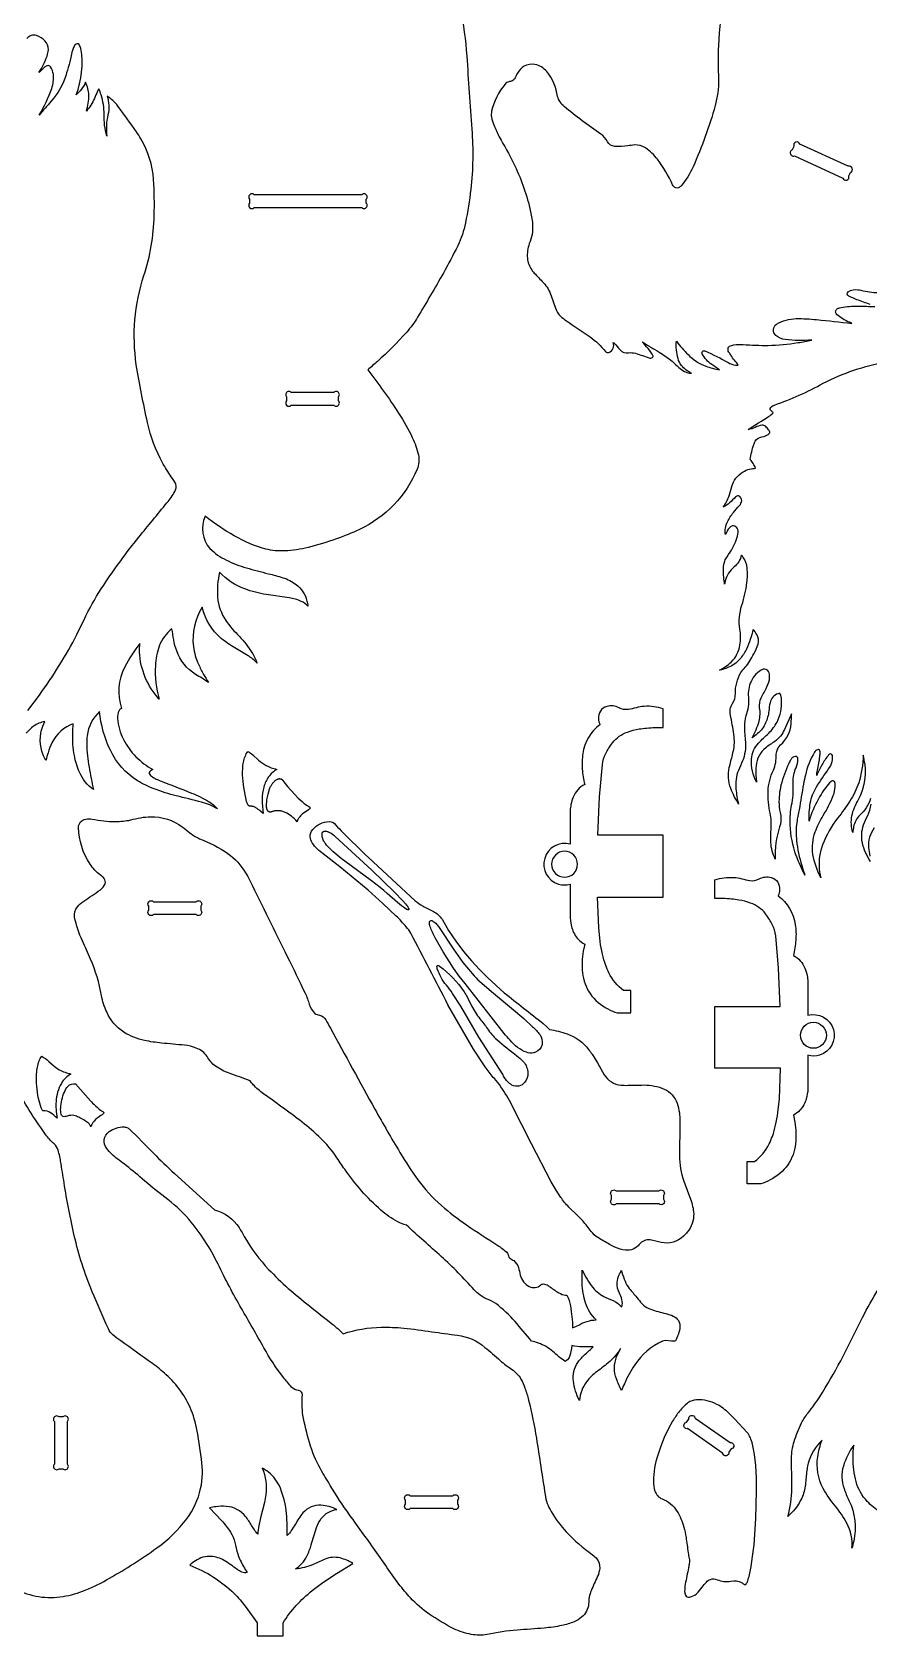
# Model space of a CAD drawing. Extents: x -8 to 102, y -13 to 82.
# Drawn here: x 38.6 to 70.9, y -12.5 to 49.3 of the extents above; entities that cross this region are included whole.
import ezdxf

# ---------------------------------------------------------------- set-up
doc = ezdxf.new("R2010")
doc.units = 0
doc.header["$MEASUREMENT"] = 0
doc.layers.get('0').update_dxf_attribs({"linetype": 'CONTINUOUS'})

msp = doc.modelspace()

# ---------------------------------------------------------------- linework, layer by layer
for points in [[(54.626, 52.056, -0.070329), (55.39, 48.417, 0.000867), (55.585, 45.596, -0.045678), (55.549, 43.281, -0.017739), (55.341, 41.986, -0.063722), (55.043, 41.102, -0.013917), (54.488, 40.047, -0.005028), (53.496, 38.346, -0.037354), (53.073, 37.768, -0.02405), (51.948, 36.641, -0.011954), (51.569, 36.319, -0.020298), (52.764, 34.646, -0.030212), (53.291, 33.708, -0.052109), (53.527, 33.032, -0.150271), (53.477, 32.487, -0.187965), (51.253, 30.161, -0.028023), (50.363, 29.796, -0.02766), (49.273, 29.463, -0.043257), (48.371, 29.331, -0.067309), (47.638, 29.401, -0.060689), (46.425, 29.915, -0.039676), (45.302, 30.667, 0.299532), (45.486, 29.425, 0.087), (46.119, 28.977, 0.045821), (46.891, 28.681, 0.011316), (47.74, 28.453, -0.010703), (48.297, 28.299, -0.074593), (48.81, 28.04, -0.174765), (49.227, 27.4, -0.037408), (49.261, 27.199, 0.113296), (49.007, 27.387, 0.068641), (48.547, 27.522), (47.658, 27.648, -0.047579), (46.826, 27.863, -0.109363), (45.856, 28.506, 0.076069), (45.781, 27.544, 0.12384), (46.094, 26.652, 0.039931), (46.621, 26.033, -0.044461), (47.106, 25.408, -0.048674), (47.304, 24.999, 0.073284), (46.96, 25.288, 0.011531), (46.449, 25.59, -0.042965), (45.918, 25.958, -0.149929), (45.18, 27.161, 0.167713), (44.846, 25.646, 0.073265), (45.046, 24.958, 0.03001), (45.243, 24.569, 0.012807), (45.431, 24.26, 0.010715), (44.933, 24.57, -0.178967), (44.202, 25.479, -0.039776), (44.088, 25.905, -0.013692), (44.02, 26.33, 0.14529), (43.53, 25.662, 0.073676), (43.379, 24.906, 0.090771), (43.53, 23.608, -0.17418), (42.768, 25.432, -0.04076), (42.785, 25.765, 0.046058), (42.203, 24.86, 0.203272), (42.076, 23.256, 0.19202), (41.984, 23.178, 0.154062), (41.917, 22.868, 0.103542), (42.15, 22.063, 0.154317), (43.284, 20.904, 0.083761), (43.162, 20.821, 0.389363), (43.188, 20.675, 0.067936), (43.56, 20.468, -0.001676), (44.778, 19.994, -0.040309), (45.436, 19.667, -0.06865), (45.778, 19.388, 0.061537), (45.161, 19.639, 0.006694), (44.187, 19.885, -0.026967), (43.339, 20.151, -0.041157), (42.691, 20.468, -0.144989), (41.646, 21.641, -0.089004), (41.229, 23.136, 0.178602), (40.751, 22.204, 0.039721), (40.731, 21.875, 0.038641), (40.821, 20.995, 0.00965), (40.995, 20.125, -0.13299), (40.452, 20.795, -0.064005), (40.255, 21.447, -0.05419), (40.193, 22.277, -0.018679), (40.216, 22.664, 0.198126), (39.393, 21.935, 0.041469), (39.241, 21.55, 0.016575), (39.16, 21.249, -0.261117), (39.117, 22.749, 0.11613), (38.681, 22.57, 0.032512), (38.394, 22.301, -0.008994)], [(65.284, 50.794, 0.020828), (65.1, 48.821, 0.022262), (65.102, 47.503, -0.070317), (64.97, 46.505, -0.036845), (64.119, 44.145, -0.068792), (63.655, 43.411, -0.091833), (63.552, 43.334, -0.327512), (63.378, 43.383, -0.072774), (63.332, 43.449, 0.053577), (62.75, 44.435, 0.079339), (62.284, 44.878, 0.152945), (61.865, 44.989, 0.027119), (61.609, 44.953, -0.042613), (61.101, 44.935, -0.250257), (60.813, 45.109, 0.130871), (60.557, 45.41, -0.021834), (59.148, 46.469, -0.141466), (58.892, 46.86, 0.136385), (58.477, 47.82, 0.168818), (58.022, 48.096, 0.167635), (57.601, 48.029, 0.129787), (57.349, 47.762, 0.018982), (57.257, 47.584, -0.151925), (57.134, 47.455, -0.072325), (57.015, 47.43, 0.165154), (56.866, 47.337, 0.109853), (56.347, 46.291, 0.077887), (56.34, 46.063, 0.043691), (56.434, 45.762, 0.031225), (56.645, 45.3, -0.014432), (57.193, 44.291, -0.055078), (57.827, 42.54, -0.025038), (57.92, 42.014, -0.062536), (57.907, 41.53, -0.050482), (57.804, 41.183, 0.100672), (57.727, 40.623, 0.130159), (57.895, 40.172, 0.034671), (57.994, 40.047, 0.004668), (58.349, 39.676, -0.101238), (58.651, 39.171), (58.813, 38.69, 0.118116), (59.008, 38.389, 0.04113), (59.232, 38.206, -0.002898), (60.149, 37.588, -0.073029), (60.737, 37.026, 0.249937), (60.876, 36.986, 0.394335), (61.04, 37.374, -0.131701), (61.082, 37.34, 0.014317), (61.304, 37.083, 0.244911), (61.624, 36.975, -0.095856), (61.894, 36.955, -0.008794), (62.452, 36.769, 0.328193), (62.573, 36.817, 0.18721), (62.574, 36.846, 0.083905), (62.386, 37.134, -0.024261), (62.161, 37.398, 0.013108), (62.816, 36.997, -0.033522), (63.319, 36.644, -0.008892), (63.571, 36.409, 0.060371), (63.788, 36.253, 0.112928), (64.055, 36.188, -0.107204), (63.669, 36.486, -0.105157), (63.542, 36.753, -0.094506), (63.474, 37.416, 0.021477), (63.926, 36.902, 0.116316), (64.617, 36.456, 0.027086), (65.137, 36.312, 0.015978), (64.839, 36.521, -0.11479), (64.474, 36.928, -0.328521), (64.483, 37.026, -0.328521), (64.579, 37.047, -0.024781), (65.477, 36.594, 0.074741), (65.753, 36.497, 0.046363), (65.859, 36.491, 0.076723), (65.711, 36.684, -0.041519), (65.58, 36.882, 0.028656), (65.499, 36.999, -0.222996), (65.479, 37.18, -0.185093), (65.527, 37.229, -0.107614), (65.872, 37.297, -0.024605), (66.05, 37.293, 0.017104), (67.013, 37.257, 0.035818), (68.165, 37.365, 0.01125), (68.694, 37.462, -0.042452), (67.675, 37.48, -0.132414), (67.31, 37.643, -0.488687), (67.34, 38.078, -0.131071), (68.1, 38.291, -0.026969), (68.885, 38.254, -0.001658), (70.241, 38.109, 0.073029), (70.127, 38.157, -0.063077), (69.674, 38.438, -0.401455), (69.647, 38.644, -0.144956), (69.738, 38.696, -0.045014), (69.829, 38.719, -0.055704), (70.476, 38.774, -0.007778), (71.129, 38.755, 0.025224)], [(38.462, 23.183), (38.906, 23.773, 0.039199), (40.351, 26.105, 0.003776), (40.703, 26.832, -0.030703), (41.387, 28.017, -0.02348), (42.74, 29.857, -0.002814), (43.828, 31.186, 0.043735), (44.129, 31.622, 0.187406), (44.171, 31.907, 0.069781), (44.136, 31.986, -0.013916), (43.769, 32.538, -0.012968), (43.658, 32.73, -0.072368), (43.079, 34.281, -0.013019), (42.646, 36.509, -0.116204), (42.941, 39.956, 0.073879), (43.335, 42.265, 0.02178), (43.313, 43.656, 0.113228), (42.822, 45.225, 0.019313), (42.65, 45.5, 0.010285), (41.935, 46.488, 0.049822), (41.741, 46.699, 0.02213), (41.518, 46.881, -0.137475), (41.551, 46.146, 0.09706), (41.513, 45.331, -0.080757), (41.403, 46.173, 0.080103), (41.285, 46.919, 0.016507), (41.204, 47.159, 0.058574), (41.144, 47.058, -0.04715), (40.889, 46.525, -0.039815), (40.719, 46.297, 0.081273), (40.815, 46.917, 0.107299), (40.689, 47.405, -0.101159), (40.323, 46.917, 0.133809), (40.509, 48.708, 0.104396), (40.436, 48.861, 0.4885), (40.29, 48.854, 0.073098), (40.207, 48.706, 0.034147), (40.132, 48.422, -0.030418), (39.884, 47.551, -0.093737), (39.352, 46.663, -0.010797), (39.124, 46.403, 0.011618), (38.9, 46.141, 0.04554), (39.384, 47.17, 0.110313), (39.445, 47.713, 0.102475), (39.339, 48.004, 0.330465), (39.206, 48.042, 0.128215), (39.05, 47.935), (38.974, 47.855, -0.056296), (38.89, 47.786, 0.05712), (39.206, 48.418, 0.063771), (39.253, 48.661, 0.204711), (39.117, 49, 0.1186), (38.8, 49.206, 0.317363), (38.42, 49.09, 0.087814)], [(70.945, 38.837, -0.007767), (70.435, 39.022, -0.01989), (70.123, 39.16, -0.518717), (70.099, 39.328, -0.181117), (70.492, 39.406, -0.03993), (70.681, 39.364, 0.057308), (71.343, 39.295, -0.007512)], [(70.969, 19.779, -0.124901), (70.544, 19.132, 0.151213), (70.31, 18.687, 0.016769), (70.28, 18.472, -0.114421), (70.242, 19.111, -0.083801), (70.504, 19.747, 0.15929), (70.752, 21.1, 0.019004), (70.684, 21.457, -0.069805), (70.507, 20.384, -0.064773), (70.166, 19.686, -0.030115), (69.702, 19.04, 0.065408), (69.112, 17.994, 0.129892), (69.001, 16.939, 0.030012), (69.052, 16.721, -0.077056), (68.744, 17.625, -0.123418), (68.829, 18.493, -0.045076), (69.14, 19.125, 0.03835), (69.527, 19.896, 0.080904), (69.601, 20.244, 0.046424), (69.591, 20.403, 0.454877), (69.487, 20.461, 0.117244), (69.442, 20.437, 0.067086), (69.06, 19.942, 0.050298), (68.663, 19.132, 0.022432), (68.595, 18.903, -0.043024), (68.639, 19.604, -0.095909), (68.88, 20.231, -0.014775), (69.347, 20.921, 0.095136), (69.487, 21.21, 0.10271), (69.491, 21.444, 0.513419), (69.386, 21.49, 0.108189), (69.348, 21.463, 0.058986), (69.091, 21.081, 0.007123), (68.887, 20.669, -0.030098), (68.915, 20.879, 0.027218), (69.011, 21.407, 0.031955), (69.016, 21.587, 0.104008), (68.993, 21.652, 0.362515), (68.919, 21.666, 0.185951), (68.806, 21.571, 0.076365), (68.45, 20.689, 0.015861), (68.378, 20.339, -0.001977), (68.21, 19.351, 0.015389), (68.119, 18.856, 0.065926), (68.112, 18.155, 0.045212), (68.311, 17.197, 0.011293), (68.431, 16.824, -0.037696), (68.048, 17.73, -0.076249), (67.861, 18.914, -0.046831), (67.937, 19.615, 0.059151), (67.979, 20.414, -0.11499), (68.091, 20.966, 0.11346), (68.164, 21.314, 0.422777), (68.056, 21.407, 0.184095), (67.887, 21.278, 0.047833), (67.812, 21.139, 0.0445), (67.51, 20.293, 0.067747), (67.435, 19.569, 0.041714), (67.502, 19.131, -0.119543), (67.457, 18.688, 0.098463), (67.291, 17.441, -0.103072), (67.12, 18.087, -0.047908), (67.133, 18.594, 0.063903), (67.092, 19.211, -0.058323), (67.013, 20.068, -0.102603), (67.219, 20.871, 0.104996), (67.327, 21.489, -0.172123), (67.492, 21.852, 0.195997), (67.899, 22.663, 0.031323), (67.91, 23.049), (67.645, 22.45, -0.130815), (67.279, 21.981, 0.032736), (66.92, 21.739, 0.203222), (66.549, 21.044, 0.053807), (66.544, 20.652, 0.015935), (66.568, 20.416, -0.13736), (66.37, 21.298, -0.172056), (66.648, 21.923, -0.020181), (67.038, 22.3, 0.072041), (67.361, 22.73, 0.123222), (67.533, 23.57, 0.042865), (67.507, 23.753, 0.117466), (67.464, 23.833, 0.157503), (67.394, 23.826, 0.258569), (67.089, 23.473, 0.036353), (67.042, 23.156, -0.065918), (66.919, 22.696, -0.116694), (66.606, 22.287, -0.018207), (66.399, 22.122, 0.060915), (66.667, 22.765, 0.104737), (66.688, 23.283, -0.139951), (66.747, 23.664, -0.003733), (66.968, 24.084, 0.100653), (67.073, 24.463, 0.10935), (67.029, 24.686, 0.367404), (66.82, 24.765, 0.182425), (66.358, 24.297, 0.137594), (66.254, 23.69, -0.119867), (66.155, 22.966, 0.07433), (66.1, 22.569, 0.019104), (66.137, 21.963, -0.114811), (66.03, 21.231, -0.009428), (65.868, 20.867, 0.114985), (65.773, 20.147, 0.044875), (65.874, 19.569, -0.04556), (65.573, 20.174, -0.142518), (65.518, 20.981), (65.545, 21.095, 0.008646), (65.671, 21.597, 0.08794), (65.694, 22.258, 0.011617), (65.56, 23.001, -0.056051), (65.552, 23.227, -0.128471), (65.642, 23.447, 0.144619), (65.752, 23.828, -0.083832), (65.806, 24.242, -0.090654), (65.962, 24.647, -0.038606), (66.13, 24.845, 0.062822), (66.463, 25.363, 0.049924), (66.624, 25.739, 0.204915), (66.581, 26.113, 0.009707), (66.438, 26.305, -0.051643), (66.176, 25.546, -0.059979), (65.919, 25.153, -0.118312), (65.457, 24.834, -0.044354), (65.133, 24.73, 0.066351), (65.591, 25.047, 0.16397), (65.926, 25.702, 0.089667), (65.921, 26.315, -0.109076), (66, 27.241, 0.042554), (66.197, 28.108, 0.05224), (66.207, 28.672, 0.123399), (66.056, 29.083, 0.039353), (65.988, 29.162, -0.148803), (65.704, 28.713, 0.151721), (65.36, 28.172, 0.035855), (65.337, 28.044, -0.032039), (65.29, 28.599, -0.045071), (65.314, 28.855, -0.063773), (65.381, 29.022, -0.011537), (65.603, 29.367, 0.086235), (65.852, 29.981, 0.17793), (65.822, 30.214, 0.420412), (65.579, 30.268, 0.135197), (65.451, 30.132, 0.028909), (65.371, 29.962, -0.165787), (65.448, 30.456, -0.062958), (65.674, 30.81, -0.006001), (65.912, 31.086, 0.140379), (65.998, 31.266, 0.372208), (65.867, 31.451, 0.246926), (65.754, 31.415, -0.024761), (65.528, 31.186, -0.054713), (65.282, 31.02, 0.071732), (65.506, 31.452, 0.01673), (65.609, 31.81, -0.188237), (66.047, 32.376, -0.092681), (66.301, 32.488, 0.004501), (66.528, 32.526, 0.092677), (66.44, 32.697, -0.02303), (66.328, 32.856, -0.043461), (66.459, 33.434, -0.038106), (66.518, 33.567, -0.205067), (66.775, 33.731, 0.148004), (67.086, 33.881, 0.121409), (67.03, 34.003, 0.039175), (66.911, 34.14, 0.195753), (66.783, 34.181, 0.078766), (66.514, 34.097, -0.082002), (66.244, 34.014, -0.002491), (67.035, 34.515, 0.048798), (67.204, 34.654, 0.176881), (67.129, 34.737, -0.146353), (67.09, 34.795, -0.165852), (67.094, 34.825, -0.187032), (67.255, 34.959, 0.044337), (69.141, 35.798, -0.071981), (71.557, 36.627, -0.068852)], [(70.966, 17.35, -0.093331), (70.648, 18.076, -0.133461), (70.694, 18.761, -0.036361), (70.854, 19.126, 0.089274), (70.983, 19.563, 0.071182)], [(71.11, 18.649, 0.191273), (70.891, 17.887, 0.024496), (70.935, 17.564, -0.011113)], [(37.99, -10.704, 0.163797), (39.819, -10.993, 0.060579), (40.679, -10.748, 0.036643), (41.614, -10.285, 0.02738), (43.437, -9.123, 0.073943), (44.589, -7.997, 0.103988), (45.126, -6.835, 0.094715), (45.159, -5.696), (45.013, -4.73, 0.053866), (44.767, -3.806, 0.109598), (43.798, -2.444, 0.030042), (43.269, -2.012, 0.005437), (42.044, -1.14, -0.020872), (41.74, -0.906, -0.096572), (41.567, -0.671, -0.005494), (40.943, 0.762, -0.041725), (40.254, 2.921, -0.018045), (39.861, 4.954, 0.004632), (39.727, 5.791, 0.033701), (39.609, 6.283, 0.138652), (39.416, 6.518, -0.060014), (39.113, 6.868, -0.034838), (37.98, 8.701, -0.003946)], [(71.335, -7.743, -0.047913), (70.84, -7.329, -0.122834), (70.408, -6.563, -0.072289), (70.294, -5.644, -0.020661), (70.315, -5.152, 0.073337), (69.916, -5.962, 0.159938), (69.942, -6.835, 0.030333), (70.132, -7.287, -0.170602), (70.314, -8.862, -0.022436), (70.247, -9.129, 0.143267), (70.052, -8.164, 0.050355), (69.602, -7.503, -0.04682), (69.135, -6.824, -0.16245), (68.929, -5.603, -0.052205), (69.094, -4.962, 0.128398), (68.56, -5.856, 0.030378), (68.516, -6.069, 0.012622), (68.459, -6.607, -0.064556), (68.337, -7.14, -0.090731), (67.929, -7.76, -0.019101), (67.779, -7.91, 0.060814), (67.93, -6.817, 0.017572), (67.928, -6.213, -0.014653), (67.916, -5.672, -0.073747), (68.02, -5.013, -0.039564), (68.303, -4.302, -0.048251), (68.562, -3.909, 0.028294), (69.006, -3.294, 0.021741), (69.813, -1.9), (70.657, -0.229, -0.028625), (71.913, 1.892, -0.049406)]]:
    msp.add_lwpolyline(points, format="xyb")
for points in [[(68.033, 44.568), (69.891, 43.711, 1), (70.126, 43.797), (70.187, 43.93, 1), (70.1, 44.165), (68.242, 45.022, 1), (68.008, 44.936), (67.946, 44.803, 1)], [(47.194, 42.571), (51.34, 42.571, 1), (51.517, 42.748), (51.517, 42.895, 1), (51.34, 43.071), (47.194, 43.071, 1), (47.017, 42.895), (47.017, 42.748, 1)], [(48.62, 34.947), (50.266, 34.947, 1), (50.443, 35.124), (50.443, 35.271, 1), (50.266, 35.447), (48.62, 35.447, 1), (48.443, 35.271), (48.443, 35.124, 1)], [(60.452, 18.364), (60.516, 19.841), (60.621, 21.088, -0.088505), (60.754, 21.522, -0.025013), (60.861, 21.712, -0.022924), (61.013, 21.935, -0.139463), (61.59, 22.347, -0.050567), (62.038, 22.465, -0.018966), (62.327, 22.501, -0.022319), (62.969, 22.526), (62.969, 23.237, 0.098584), (62.237, 23.335, 0.038732), (61.923, 23.284, -0.029406), (61.623, 23.218, -0.164756), (61.263, 23.276, 0.196157), (60.792, 23.334, 0.3648), (60.471, 22.859, 0.077104), (60.524, 22.63, 0.196315), (59.867, 21.513, 0.058993), (59.846, 20.92, 0.03903), (59.94, 20.324, 0.181595), (59.494, 19.837, 0.051801), (59.41, 19.549, 0.026718), (59.378, 19.314), (59.381, 18.017, 0.410057), (58.397, 17.474, 0.410057), (58.927, 16.483, 0.144618), (59.381, 16.477), (59.378, 15.18, 0.050313), (59.445, 14.797, 0.12454), (59.691, 14.353, 0.08283), (59.94, 14.17), (59.885, 13.896, 0.071707), (59.856, 13.062, 0.121835), (60.15, 12.256, 0.122405), (60.833, 11.668, 0.035774), (61.191, 11.512), (61.719, 11.512), (61.719, 12.374), (61.441, 12.374, -0.120826), (60.874, 13.056, -0.029785), (60.749, 13.348, -0.030909), (60.622, 13.782, -0.022276), (60.535, 14.266), (60.481, 14.795), (60.439, 15.976), (62.969, 15.976), (62.97, 18.364)], [(62.942, -1.145, 0.139673), (61.869, -2.065, 0.04993), (61.47, -2.792, 0.011236), (61.362, -3.053, -0.020035), (61.165, -2.601, -0.185201), (61.17, -1.754, -0.036462), (61.319, -1.433, -0.082493), (60.904, -1.932, -0.023288), (60.418, -2.316, 0.068483), (60.009, -2.71, 0.135044), (59.735, -3.436, -0.081512), (59.503, -2.687, -0.182643), (59.676, -1.967, -0.054728), (60.064, -1.557, 0.016013), (60.261, -1.366, 0.010747), (59.851, -1.368, -0.077157), (59.445, -1.314, -0.078698), (59.338, -1.774, -0.177544), (59.19, -1.927, -0.048803), (58.715, -1.551, 0.097438), (58.153, -1.221, 0.025709), (57.882, -1.141, 0.007102), (57.258, -0.392, 0.055011), (56.508, 0.303, 0.076763), (56.147, 0.489, -0.080455), (55.832, 0.686, -0.025008), (55.677, 0.834, 0.027815), (54.406, 2.117, -0.002731), (53.067, 3.323, -0.067891), (52.729, 3.458, -0.059148), (52.079, 3.907, -0.060593), (50.685, 5.482, -0.0073), (50.343, 5.982, 0.061217), (49.583, 6.843, 0.022743), (48.855, 7.444, 0.005246), (47.551, 8.393, -0.043195), (47.155, 8.742, -0.026462), (47.033, 8.891, 0.010825), (46.231, 9.185, -0.069632), (45.698, 9.458, -0.106053), (45.376, 9.832, 0.170484), (44.96, 10.158, 0.060626), (44.508, 10.267, 0.00255), (43.619, 10.349, -0.024026), (42.962, 10.448, -0.089521), (42.165, 10.768, -0.143038), (41.504, 11.549, -0.066624), (41.305, 12.184, 0.053625), (40.883, 13.591, 0.008105), (40.566, 14.292, -0.051008), (40.262, 15.205, -0.219359), (40.373, 15.605, -0.084456), (40.617, 15.823, 0.006645), (41.258, 16.26, 0.159431), (41.444, 16.491, 0.23775), (41.406, 16.694, 0.082634), (41.261, 16.829, -0.092937), (40.86, 17.255, -0.137172), (40.412, 18.665, -0.365399), (40.698, 18.988, -0.094584), (40.94, 18.988, 0.046571), (41.841, 18.893, 0.047855), (42.43, 18.954, -0.065337), (43.2, 19.082, -0.162803), (44.42, 18.689, -0.018273), (44.716, 18.454, 0.059794), (45.087, 18.232, -0.061198), (46.174, 17.663, -0.102747), (46.863, 16.914, -0.021365), (47.023, 16.619, 0.001451), (48.469, 13.695, 0.000759), (49.16, 12.27, -0.051284), (49.314, 11.846, 0.139994), (49.534, 11.497, 0.145204), (49.714, 11.427, -0.189437), (49.952, 11.248, -0.020116), (50.131, 10.925, 0.0022), (51.848, 7.797, 0.006153), (52.813, 6.125, 0.017977), (53.499, 5.081, 0.057138), (54.413, 4.088, 0.02882), (55.378, 3.34, 0.009784), (56.583, 2.549, -0.043437), (56.93, 2.284, -0.170277), (56.999, 2.142, 0.142785), (57.05, 2.055, 0.035381), (57.202, 1.959, -0.153016), (57.384, 1.692, -0.00947), (57.454, 1.4, 0.200398), (57.801, 0.961, 0.298474), (58.243, 1.017, -0.148816), (58.345, 1.059, -0.125004), (58.531, 0.996, -0.0063), (58.873, 0.756, 0.082035), (59.14, 0.636, 0.048506), (59.246, 0.623, -0.091336), (59.39, 0.212, -0.037828), (59.474, -0.631, 0.062991), (59.707, -0.525, -0.124622), (60.385, -0.325, -0.132456), (59.976, 0.326, -0.072445), (59.842, 1.08, -0.029649), (59.847, 1.592, 0.063412), (60.254, 0.919, 0.119874), (60.752, 0.542, -0.030478), (61.124, 0.369, -0.07734), (61.366, 0.172, 0.15777), (61.373, 0.461, 0.045367), (61.276, 0.702, -0.107644), (61.19, 1.11, -0.10833), (61.279, 1.433, -0.018349), (61.359, 1.581, 0.114602), (61.366, 1.514, -0.011925), (61.494, 1.162, 0.077149), (61.659, 0.884, 0.006902), (61.95, 0.541, 0.022672), (62.15, 0.295, 0.108798), (62.414, 0.119, 0.05138), (62.995, -0.062, -0.018625), (63.29, -0.149, -0.108477), (63.512, -0.298, -0.179643), (63.609, -0.557, -0.103829), (63.539, -0.899, -0.01003), (63.44, -1.136, -0.086809), (63.293, -1.151), (63.042, -1.127, 0.124992)], [(63.748, 2.904, -0.265862), (62.892, 2.661, 0.021339), (62.465, 2.755, 0.275993), (62.046, 2.585, -0.268508), (61.514, 2.361, -0.08289), (61.104, 2.48, -0.019151), (60.901, 2.581, -0.004126), (60.448, 2.846, -0.08114), (60.192, 3.078, 0.021342), (59.866, 3.488), (59.66, 3.706), (59.327, 4.024, -0.044911), (59.018, 4.4), (58.835, 4.678), (58.649, 4.992), (57.884, 6.468), (57.134, 7.952, 0.024235), (56.71, 8.664, 0.034419), (56.458, 8.98, -0.023687), (56.29, 9.177), (56.096, 9.439), (55.653, 10.115), (54.667, 11.82, 0.001163), (53.238, 14.587, 0.038935), (53.06, 14.83, 0.02196), (52.667, 15.251), (52.157, 15.736), (51.587, 16.242), (50.496, 17.152), (49.855, 17.651, -0.09979), (49.434, 18.071, -0.109283), (49.353, 18.309, -0.205659), (49.451, 18.585, -0.208406), (50.085, 18.891, -0.248175), (50.345, 18.756, 0.012789), (50.616, 18.467, 0.002461), (51.601, 17.504), (53.404, 15.837, 0.052062), (53.704, 15.631, -0.009839), (54.102, 15.43, -0.12096), (54.436, 15.125), (54.69, 14.688), (54.966, 14.276), (55.26, 13.888), (55.568, 13.524), (55.884, 13.182), (56.204, 12.864), (56.836, 12.294, 0.002146), (58.337, 11.105), (58.48, 10.979, -0.035083), (58.58, 10.873, -0.04257), (59.26, 10.708, -0.148894), (60.092, 10.097, -0.018088), (60.222, 9.918), (60.429, 9.591), (60.694, 9.127, 0.239385), (61.336, 8.729, 0.014569), (61.509, 8.72, 0.007029), (62.231, 8.735, -0.094889), (63.006, 8.578, -0.207799), (63.502, 8.03, -0.054644), (63.59, 7.657, -0.024884), (63.615, 7.346), (63.614, 6.906, 0.010941), (63.592, 6.009, 0.086071), (63.764, 5.023), (64.021, 4.33, -0.074684), (64.143, 3.765, -0.184526), (63.895, 3.061, -0.032889)], [(59.164, 17.747, 0.414214), (58.664, 17.247, 0.414214), (59.164, 16.747, 0.414214), (59.664, 17.247, 0.414214)], [(67.475, 11.767), (67.412, 13.244), (67.307, 14.491, 0.088505), (67.173, 14.925, 0.025013), (67.066, 15.115, 0.022924), (66.914, 15.338, 0.139463), (66.338, 15.751, 0.050567), (65.889, 15.868, 0.018966), (65.6, 15.905, 0.022319), (64.958, 15.929), (64.958, 16.64, -0.098584), (65.69, 16.738, -0.038732), (66.005, 16.687, 0.029406), (66.305, 16.621, 0.164752), (66.664, 16.679, -0.196157), (67.135, 16.737, -0.364798), (67.457, 16.262, -0.077104), (67.403, 16.033, -0.196315), (68.06, 14.916, -0.058993), (68.081, 14.323, -0.039001), (67.987, 13.727, -0.181597), (68.433, 13.24, -0.051801), (68.517, 12.952, -0.026718), (68.549, 12.717), (68.547, 11.42, -0.410057), (69.53, 10.877, -0.410057), (69.001, 9.886, -0.144618), (68.546, 9.88), (68.549, 8.583, -0.050313), (68.482, 8.2, -0.124596), (68.236, 7.756, -0.082886), (67.987, 7.573), (68.042, 7.299, -0.071715), (68.072, 6.465, -0.121835), (67.778, 5.659, -0.122405), (67.094, 5.071, -0.035774), (66.736, 4.915), (66.208, 4.915), (66.208, 5.777), (66.487, 5.777, 0.120826), (67.053, 6.459, 0.029785), (67.179, 6.751, 0.030909), (67.305, 7.185, 0.022276), (67.392, 7.669), (67.447, 8.198), (67.488, 9.379), (64.958, 9.379), (64.958, 11.767)], [(43.307, 15.803), (44.954, 15.803, -1), (45.13, 15.626), (45.13, 15.479, -1), (44.954, 15.303), (43.307, 15.303, -1), (43.13, 15.479), (43.13, 15.626, -1)], [(57.962, 9.976, -0.145609), (57.695, 9.995, -0.086611), (57.354, 10.184, -0.041691), (57.059, 10.456, -0.022056), (56.834, 10.721), (55.329, 12.643), (55.096, 12.934), (54.874, 13.243), (54.478, 13.865), (54.175, 14.412, -0.026944), (53.978, 14.836, -0.105503), (53.955, 15.021, -0.210437), (53.988, 15.069, -0.210437), (54.045, 15.077, -0.109216), (54.087, 15.058, -0.083487), (54.225, 14.938, -0.028812), (54.328, 14.807), (54.875, 13.972), (55.243, 13.457), (55.453, 13.195), (55.682, 12.937, 0.020265), (55.972, 12.656), (56.343, 12.333), (57.188, 11.634), (57.59, 11.293), (57.931, 10.982, -0.036671), (58.208, 10.678, -0.212196), (58.296, 10.296, -0.279873), (58.038, 10, -0.026974)], [(57.627, 8.839, -0.381851), (57.132, 8.732, -0.143055), (56.836, 9.037, -0.020058), (56.791, 9.124), (55.857, 10.583), (55.165, 11.77), (54.846, 12.264, 0.040261), (54.604, 12.581, -0.088867), (54.255, 13.208, -0.09411), (54.241, 13.317, -0.25663), (54.265, 13.343, -0.25663), (54.299, 13.337, -0.051168), (54.344, 13.31, -0.090049), (55.287, 12.332, -0.022543), (55.414, 12.113), (55.575, 11.781, 0.042564), (55.895, 11.284, -0.005984), (56.194, 10.903, 0.073747), (56.553, 10.483, 0.013406), (57.326, 9.857, -0.045942), (57.577, 9.63, -0.17177), (57.75, 9.193, -0.170465)], [(68.763, 11.15, -0.414214), (69.263, 10.65, -0.414214), (68.763, 10.15, -0.414214), (68.263, 10.65, -0.414214)], [(39.594, 7.449, 0.058475), (39.333, 7.662, 0.138448), (39.06, 7.737, -0.207922), (39.042, 7.736, -0.207922), (39.029, 7.749, -0.090177), (38.976, 7.853, -0.041299), (38.876, 8.216, -0.064465), (38.8, 9.17, -0.078), (38.895, 9.654, -0.068783), (38.997, 9.841, -0.048936), (39.276, 9.643), (39.48, 9.46, 0.096508), (39.895, 9.223, 0.025339), (40.12, 9.157, 0.134674), (39.756, 8.794, 0.117947), (39.548, 8.098, 0.03573), (39.548, 7.792, 0.032725)], [(40.298, 8.775), (40.88, 8.121, 0.029953), (41.218, 7.803, 0.038458), (41.395, 7.676, -0.214015), (41.354, 7.61), (41.326, 7.587, 0.014965), (41.13, 7.449, 0.123349), (40.926, 7.212, 0.05099), (40.896, 7.125, 0.116459), (40.758, 7.292, 0.062414), (40.473, 7.466, 0.033235), (40.289, 7.542, 0.138198), (40.059, 7.554, -0.039234), (39.894, 7.516, -0.120618), (39.819, 7.516, -0.24224), (39.751, 7.602, -0.094107), (39.73, 7.851, -0.082271), (39.87, 8.461, -0.097396), (40.014, 8.689, -0.273919)], [(42.374, 7.038, -0.004218), (43.305, 6.104, 0.010578), (44.124, 5.319), (45.666, 3.917, -0.188747), (46.607, 3.232, -0.020661), (46.832, 2.845, 0.05745), (47.75, 1.622, 0.025923), (48.508, 0.888, 0.012839), (49.321, 0.21, 0.001851), (50.191, -0.475, -0.029172), (50.625, -0.861, -0.078816), (52.092, -0.611, -0.030257), (52.96, -0.644, -0.016243), (54.039, -0.786, -0.001617), (55.032, -0.917, -0.142394), (56.089, -1.385, -0.011151), (56.684, -1.899, 0.030417), (57.12, -2.232, -0.112154), (57.482, -2.61, -0.032973), (57.633, -2.957, -0.028222), (57.778, -3.419, -0.023737), (58.076, -4.889, -0.000884), (58.413, -7.067, 0.097721), (58.644, -7.721, 0.057), (59.229, -8.497, 0.054401), (60.246, -9.386, -0.063933), (60.414, -9.545, -0.184713), (60.517, -9.9, -0.080353), (60.437, -10.217, 0.005505), (60.188, -10.771, 0.10034), (60.092, -11.279, -0.200038), (59.82, -11.795, -0.078196), (59.53, -11.968, -0.056943), (59.057, -12.113, -0.031904), (58.379, -12.213, -0.003086), (57.332, -12.292, 0.036482), (56.179, -12.464, -0.089745), (55.565, -12.456, -0.068995), (54.892, -12.24, -0.025093), (53.939, -11.673, -0.056806), (53.221, -11.048, -0.025324), (52.775, -10.515, -0.017647), (52.264, -9.803), (51.923, -9.31, 0.003551), (50.872, -7.849, -0.019339), (50.127, -6.71, -0.010475), (49.747, -6.072, -0.058306), (49.326, -5.059, -0.031197), (49.074, -3.995, -0.062449), (49.05, -3.212, 0.380054), (48.918, -3.054, -0.189286), (48.63, -2.922, 0.006607), (48.32, -2.549, -0.03988), (47.563, -1.399, 0.003601), (46.702, 0.111, -0.017905), (45.796, 1.828, 0.062905), (44.67, 3.553, 0.053156), (43.741, 4.413, -0.022128), (42.872, 5.114, 0.016473), (42.174, 5.689, -0.031692), (41.702, 6.062, -0.046053), (41.502, 6.286, -0.183829), (41.408, 6.625, -0.215116), (41.601, 6.94, -0.161275), (42.174, 7.115, -0.095698), (42.317, 7.079, -0.069132)], [(61.152, 4.648), (62.799, 4.648, -1), (62.976, 4.471), (62.976, 4.325, -1), (62.799, 4.148), (61.152, 4.148, -1), (60.976, 4.325), (60.976, 4.471, -1)], [(63.986, -11.015, 0.160978), (64.25, -10.892, 0.058703), (64.472, -10.631, -0.019299), (64.632, -10.441, -0.092124), (64.787, -10.335, -0.19846), (65.044, -10.346, 0.146558), (65.582, -10.402, -0.170613), (65.99, -10.457, -0.057844), (66.091, -10.528, 0.442479), (66.162, -10.514, 0.09521), (66.226, -10.391, 0.032463), (66.294, -10.161), (66.358, -9.843), (66.417, -9.451), (66.47, -9.002), (66.546, -7.991), (66.572, -6.931), (66.563, -6.42), (66.535, -5.943), (66.487, -5.515, 0.039438), (66.374, -4.989, 0.052158), (66.271, -4.756, 0.050881), (66.209, -4.673), (65.734, -4.158), (65.517, -3.94, 0.070497), (65.039, -3.584, 0.124339), (64.258, -3.408, 0.151929), (63.922, -3.529, 0.064749), (63.597, -3.849, 0.033582), (63.328, -4.236), (63.16, -4.537), (63.007, -4.861), (62.871, -5.198), (62.757, -5.539, 0.072372), (62.589, -6.545, 0.070122), (62.649, -6.933, 0.20565), (62.922, -7.233, -0.173438), (63.497, -7.701, -0.081972), (63.76, -8.315, -0.02697), (63.847, -8.714, -0.008565), (63.928, -9.307, 0.022175), (63.972, -9.53, -0.068004), (63.972, -9.716, -0.020511), (63.947, -9.89, 0.007656), (63.817, -10.521, 0.037994), (63.794, -10.801, 0.096029), (63.826, -10.938, 0.327818)], [(39.487, -4.245), (39.487, -5.892, 1), (39.664, -6.068), (39.811, -6.068, 1), (39.987, -5.892), (39.987, -4.245, 1), (39.811, -4.068), (39.664, -4.068, 1)], [(64.196, -4.112), (65.545, -5.056, -1), (65.588, -5.302), (65.504, -5.422, -1), (65.258, -5.465), (63.909, -4.521, -1), (63.866, -4.275), (63.95, -4.155, -1)], [(47.304, -12.515), (48.304, -12.515), (48.304, -12.015, -0.083674), (49.431, -10.765), (49.845, -10.452), (50.363, -10.106), (51.001, -9.721, 0.068771), (50.506, -9.509, 0.166089), (49.928, -9.556), (49.463, -9.762, -0.068554), (48.78, -9.934, 0.140954), (49.22, -9.444, 0.045851), (49.395, -9, -0.018484), (49.599, -8.34, -0.067249), (49.778, -7.987, -0.21477), (50.383, -7.644, 0.093276), (49.767, -7.47, 0.231976), (49.071, -7.773, 0.03075), (48.913, -7.985, -0.010047), (48.621, -8.455, -0.061008), (48.466, -8.636, 0.035212), (48.425, -7.673, 0.077459), (48.15, -6.706, 0.119218), (47.676, -6.147, 0.036212), (47.503, -6.042, -0.123178), (47.64, -7.069, -0.025503), (47.589, -7.368), (47.439, -7.956), (47.371, -8.263, 0.028112), (47.33, -8.591, -0.047206), (47.094, -8.252, 0.022019), (46.86, -7.909, 0.215195), (46.112, -7.52, 0.051847), (45.713, -7.534, 0.019867), (45.474, -7.575), (45.931, -8.062, -0.036084), (46.275, -8.511, -0.073644), (46.447, -8.908, 0.026231), (46.556, -9.352, 0.051017), (46.778, -9.832, 0.015752), (46.924, -10.067, -0.184203), (46.717, -10.051, -0.052959), (46.537, -9.953, 0.018354), (46.029, -9.605, 0.107946), (45.538, -9.447, 0.166475), (44.924, -9.62, 0.042397), (44.707, -9.786, -0.102116), (46.42, -10.879, -0.018369), (46.645, -11.12), (46.884, -11.415), (47.304, -12.015)], [(53.207, -7.106), (54.853, -7.106, -1), (55.03, -7.282), (55.03, -7.429, -1), (54.853, -7.606), (53.207, -7.606, -1), (53.03, -7.429), (53.03, -7.282, -1)]]:
    msp.add_lwpolyline(points, format="xyb", close=True)
for points in [[(47.537, 19.205), (47.436, 19.294), (47.392, 19.332), (47.349, 19.365), (47.306, 19.395), (47.284, 19.409), (47.261, 19.423), (47.237, 19.435), (47.213, 19.447), (47.187, 19.458), (47.159, 19.469), (47.145, 19.473), (47.132, 19.477), (47.119, 19.48), (47.107, 19.482), (47.095, 19.483), (47.084, 19.484), (47.063, 19.484), (47.043, 19.485), (47.034, 19.486), (47.025, 19.487), (47.021, 19.487), (47.016, 19.488), (47.012, 19.489), (47.008, 19.49), (47.004, 19.492), (47, 19.493), (46.996, 19.495), (46.992, 19.497), (46.988, 19.499), (46.984, 19.502), (46.98, 19.505), (46.976, 19.508), (46.973, 19.512), (46.969, 19.516), (46.965, 19.52), (46.961, 19.525), (46.957, 19.53), (46.954, 19.536), (46.946, 19.549), (46.939, 19.564), (46.931, 19.58), (46.924, 19.599), (46.916, 19.621), (46.901, 19.672), (46.867, 19.808), (46.793, 20.206), (46.762, 20.443), (46.746, 20.692), (46.745, 20.817), (46.749, 20.942), (46.76, 21.064), (46.769, 21.124), (46.779, 21.183), (46.791, 21.24), (46.806, 21.297), (46.823, 21.351), (46.842, 21.404), (46.864, 21.455), (46.888, 21.504), (46.915, 21.551), (46.945, 21.595), (46.969, 21.584), (46.993, 21.571), (47.016, 21.556), (47.04, 21.54), (47.088, 21.503), (47.138, 21.461), (47.361, 21.262), (47.426, 21.21), (47.497, 21.157), (47.574, 21.107), (47.657, 21.058), (47.747, 21.013), (47.795, 20.992), (47.845, 20.972), (47.897, 20.954), (47.951, 20.937), (48.007, 20.921), (48.066, 20.907), (48.019, 20.878), (47.974, 20.847), (47.931, 20.814), (47.89, 20.779), (47.851, 20.742), (47.815, 20.703), (47.781, 20.662), (47.749, 20.62), (47.719, 20.575), (47.691, 20.53), (47.665, 20.482), (47.641, 20.433), (47.619, 20.383), (47.599, 20.331), (47.581, 20.278), (47.565, 20.223), (47.55, 20.167), (47.538, 20.11), (47.518, 19.992), (47.505, 19.87), (47.499, 19.743), (47.499, 19.613), (47.506, 19.48), (47.519, 19.344)], [(48.847, 18.886), (48.796, 18.944), (48.744, 18.999), (48.688, 19.05), (48.632, 19.098), (48.573, 19.141), (48.513, 19.18), (48.452, 19.215), (48.421, 19.23), (48.39, 19.244), (48.359, 19.257), (48.327, 19.269), (48.296, 19.279), (48.264, 19.288), (48.232, 19.296), (48.201, 19.302), (48.169, 19.306), (48.137, 19.309), (48.106, 19.311), (48.074, 19.311), (48.043, 19.309), (48.011, 19.306), (47.98, 19.301), (47.95, 19.295), (47.919, 19.286), (47.889, 19.276), (47.874, 19.271), (47.86, 19.267), (47.846, 19.264), (47.833, 19.262), (47.821, 19.261), (47.815, 19.261), (47.809, 19.261), (47.803, 19.261), (47.798, 19.261), (47.792, 19.262), (47.787, 19.263), (47.782, 19.264), (47.777, 19.265), (47.772, 19.267), (47.767, 19.268), (47.762, 19.27), (47.758, 19.273), (47.754, 19.275), (47.749, 19.277), (47.745, 19.28), (47.741, 19.283), (47.737, 19.286), (47.734, 19.289), (47.73, 19.293), (47.726, 19.296), (47.723, 19.3), (47.72, 19.304), (47.717, 19.308), (47.713, 19.313), (47.708, 19.322), (47.702, 19.331), (47.697, 19.342), (47.693, 19.353), (47.689, 19.364), (47.685, 19.376), (47.682, 19.389), (47.677, 19.416), (47.673, 19.444), (47.67, 19.475), (47.669, 19.507), (47.67, 19.574), (47.676, 19.646), (47.685, 19.721), (47.697, 19.797), (47.729, 19.949), (47.765, 20.089), (47.775, 20.122), (47.786, 20.154), (47.799, 20.185), (47.812, 20.215), (47.826, 20.245), (47.841, 20.273), (47.857, 20.3), (47.873, 20.327), (47.89, 20.352), (47.908, 20.376), (47.926, 20.398), (47.945, 20.419), (47.964, 20.439), (47.983, 20.458), (48.003, 20.474), (48.023, 20.49), (48.042, 20.503), (48.062, 20.515), (48.072, 20.521), (48.082, 20.525), (48.092, 20.53), (48.102, 20.534), (48.111, 20.537), (48.121, 20.54), (48.131, 20.543), (48.14, 20.545), (48.15, 20.546), (48.159, 20.547), (48.168, 20.548), (48.177, 20.548), (48.186, 20.547), (48.195, 20.546), (48.204, 20.545), (48.212, 20.542), (48.221, 20.54), (48.229, 20.536), (48.237, 20.533), (48.245, 20.528), (48.253, 20.523), (48.26, 20.517), (48.268, 20.511), (48.275, 20.504), (48.282, 20.497), (48.288, 20.489), (48.294, 20.48), (48.301, 20.471), (48.33, 20.427), (48.369, 20.374), (48.472, 20.248), (48.743, 19.95), (48.892, 19.8), (49.038, 19.665), (49.106, 19.606), (49.17, 19.555), (49.229, 19.513), (49.255, 19.496), (49.28, 19.482), (49.292, 19.476), (49.302, 19.47), (49.311, 19.463), (49.319, 19.457), (49.322, 19.455), (49.325, 19.452), (49.328, 19.449), (49.331, 19.446), (49.333, 19.443), (49.336, 19.44), (49.338, 19.437), (49.339, 19.434), (49.341, 19.431), (49.341, 19.43), (49.342, 19.429), (49.342, 19.427), (49.343, 19.426), (49.343, 19.424), (49.344, 19.423), (49.344, 19.421), (49.344, 19.42), (49.344, 19.419), (49.344, 19.417), (49.344, 19.416), (49.344, 19.414), (49.344, 19.413), (49.344, 19.412), (49.344, 19.41), (49.344, 19.409), (49.344, 19.407), (49.343, 19.406), (49.343, 19.403), (49.342, 19.4), (49.34, 19.398), (49.339, 19.395), (49.337, 19.392), (49.336, 19.389), (49.334, 19.386), (49.331, 19.383), (49.327, 19.378), (49.321, 19.372), (49.315, 19.366), (49.301, 19.354), (49.284, 19.341), (49.2, 19.286), (49.099, 19.218), (49.047, 19.178), (49.022, 19.156), (48.997, 19.132), (48.973, 19.108), (48.95, 19.081), (48.928, 19.053), (48.908, 19.023), (48.898, 19.008), (48.889, 18.992), (48.881, 18.975), (48.873, 18.958), (48.865, 18.941), (48.859, 18.923), (48.853, 18.905)], [(52.319, 16.125), (52.197, 16.232), (52.053, 16.349), (51.712, 16.608), (50.929, 17.183), (50.552, 17.472), (50.225, 17.745), (50.091, 17.871), (50.032, 17.93), (49.981, 17.988), (49.937, 18.042), (49.917, 18.068), (49.9, 18.094), (49.885, 18.118), (49.871, 18.142), (49.86, 18.165), (49.856, 18.177), (49.851, 18.188), (49.838, 18.23), (49.827, 18.269), (49.818, 18.304), (49.813, 18.337), (49.811, 18.353), (49.81, 18.367), (49.809, 18.381), (49.809, 18.395), (49.81, 18.407), (49.811, 18.419), (49.813, 18.43), (49.815, 18.441), (49.818, 18.451), (49.82, 18.455), (49.821, 18.46), (49.823, 18.464), (49.825, 18.468), (49.827, 18.472), (49.83, 18.476), (49.832, 18.48), (49.835, 18.484), (49.837, 18.487), (49.84, 18.49), (49.843, 18.494), (49.846, 18.496), (49.849, 18.499), (49.852, 18.502), (49.855, 18.505), (49.859, 18.507), (49.862, 18.509), (49.866, 18.511), (49.87, 18.513), (49.873, 18.515), (49.877, 18.517), (49.881, 18.518), (49.885, 18.52), (49.89, 18.521), (49.894, 18.522), (49.898, 18.523), (49.907, 18.524), (49.917, 18.525), (49.926, 18.526), (49.936, 18.526), (49.947, 18.525), (49.957, 18.524), (49.968, 18.522), (49.979, 18.52), (50.002, 18.515), (50.026, 18.508), (50.051, 18.498), (50.076, 18.487), (50.102, 18.475), (50.129, 18.461), (50.155, 18.445), (50.21, 18.41), (50.264, 18.369), (50.318, 18.323), (51.728, 17.014), (52.605, 16.166), (52.922, 15.841), (53.029, 15.721), (53.067, 15.675), (53.082, 15.655), (53.094, 15.637), (53.113, 15.607), (53.129, 15.58), (53.141, 15.557), (53.145, 15.547), (53.149, 15.537), (53.152, 15.529), (53.153, 15.525), (53.154, 15.521), (53.155, 15.518), (53.155, 15.514), (53.156, 15.511), (53.156, 15.508), (53.156, 15.507), (53.156, 15.506), (53.156, 15.505), (53.155, 15.503), (53.155, 15.502), (53.155, 15.501), (53.155, 15.5), (53.154, 15.5), (53.154, 15.499), (53.154, 15.498), (53.154, 15.498), (53.153, 15.497), (53.153, 15.497), (53.153, 15.496), (53.153, 15.496), (53.152, 15.496), (53.152, 15.495), (53.152, 15.495), (53.151, 15.494), (53.151, 15.494), (53.151, 15.494), (53.15, 15.493), (53.15, 15.493), (53.15, 15.493), (53.149, 15.493), (53.149, 15.492), (53.148, 15.492), (53.147, 15.492), (53.147, 15.491), (53.146, 15.491), (53.146, 15.491), (53.145, 15.491), (53.145, 15.491), (53.144, 15.49), (53.143, 15.49), (53.142, 15.49), (53.14, 15.49), (53.139, 15.49), (53.138, 15.489), (53.137, 15.489), (53.134, 15.49), (53.131, 15.49), (53.128, 15.49), (53.124, 15.491), (53.121, 15.492), (53.117, 15.493), (53.109, 15.496), (53.101, 15.499), (53.091, 15.503), (53.081, 15.508), (53.059, 15.52), (53.008, 15.551), (52.948, 15.593), (52.878, 15.644), (52.716, 15.774)]]:
    msp.add_lwpolyline(points, close=True)

doc.saveas('drawing.dxf')
